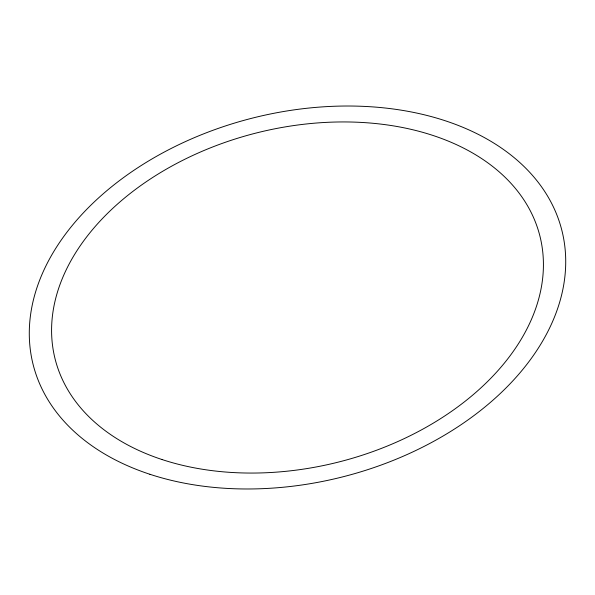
<?xml version="1.0" encoding="UTF-8"?>
<svg xmlns="http://www.w3.org/2000/svg" width="595" height="595" viewBox="0 0 595 595"><rect width="100%" height="100%" fill="white"/><g stroke="black" fill="none" stroke-linecap="round" stroke-linejoin="round"><path stroke-width="0.89" d="M149.881 474.274A272.748 184.971 -14.3 0 0 565.25 272.837A272.748 184.971 -14.3 0 0 177.369 145.381A272.748 184.971 -14.3 0 0 149.881 474.274M162.152 459.578A250.071 169.59 -14.3 0 0 542.99 274.89A250.071 169.59 -14.3 0 0 187.358 158.032A250.071 169.59 -14.3 0 0 162.152 459.578"/></g></svg>
